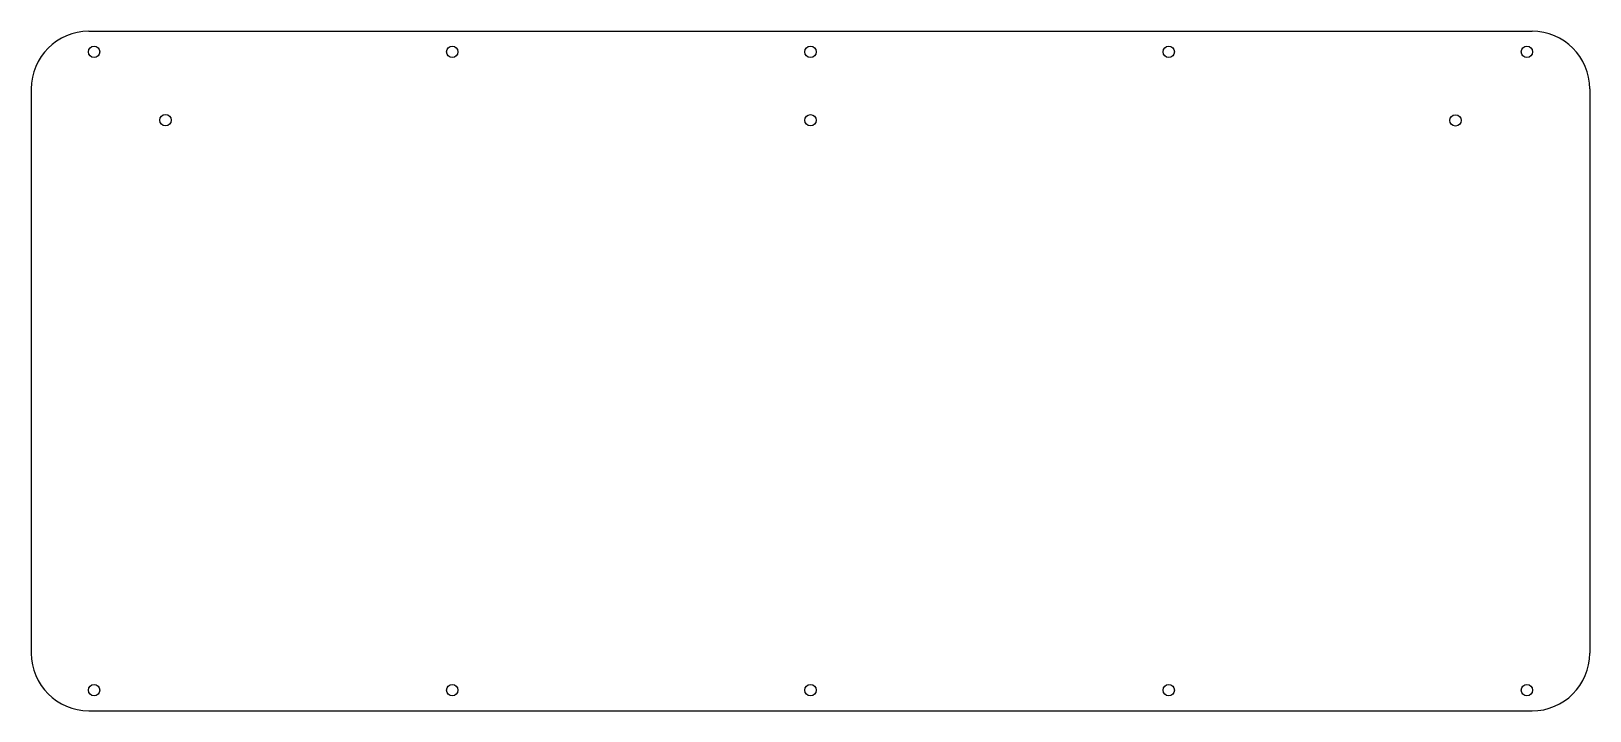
# Model space of a CAD drawing. Header units: millimetres. Extents: x 36 to 338, y -346 to -215.
import ezdxf

# ---------------------------------------------------------------- set-up
doc = ezdxf.new("R2010")
doc.units = ezdxf.units.MM
doc.header["$MEASUREMENT"] = 0

msp = doc.modelspace()

# ---------------------------------------------------------------- linework, layer by layer
at = {"linetype": 'Continuous'}
for p, q in [((47.62, -214.89), (327.02, -214.89)), ((36.45, -226.07), (36.45, -335.29)), ((338.2, -226.07), (338.2, -335.29)), ((47.62, -346.46), (327.02, -346.46))]:
    msp.add_line(p, q, dxfattribs=at)
for centre in [(48.62, -218.89), (117.97, -218.89), (187.32, -218.89), (256.67, -218.89), (326.02, -218.89), (48.62, -342.46), (117.97, -342.46), (187.32, -342.46), (256.67, -342.46), (326.02, -342.46)]:
    msp.add_circle(centre, 1.1)
for centre in [(62.45, -232.12), (187.32, -232.14), (312.2, -232.16)]:
    msp.add_circle(centre, 1.1, dxfattribs=at)
for centre, radius, start, end in [((47.62, -226.07), 11.17, 90, 180), ((327.02, -226.07), 11.18, 0, 90), ((47.62, -335.29), 11.17, 180, 270), ((327.02, -335.29), 11.18, 270, 360)]:
    msp.add_arc(centre, radius, start, end, dxfattribs=at)

doc.saveas('drawing.dxf')
